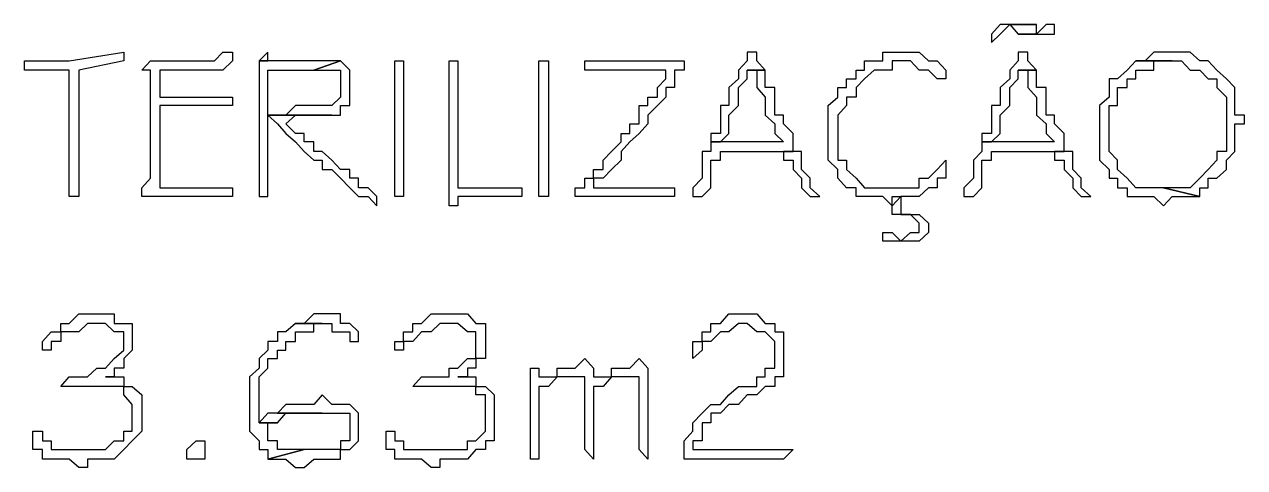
# Model space of a CAD drawing. Header units: millimetres. Extents: x -518.8 to -461.2, y 3.5 to 44.2.
# Drawn here: x -470.675 to -469.816, y 27.59 to 27.902 of the extents above; entities that cross this region are included whole.
import ezdxf

# ---------------------------------------------------------------- set-up
doc = ezdxf.new("R2010")
doc.units = ezdxf.units.MM
doc.header["$MEASUREMENT"] = 0
doc.layers.add('MYSOLIDS', color=7, linetype='Continuous')

msp = doc.modelspace()

# ---------------------------------------------------------------- linework, layer by layer
at = {"layer": 'MYSOLIDS'}
for points in [[(-469.98122, 27.90221), (-469.98122, 27.90221), (-469.98799, 27.90221), (-469.98799, 27.90221), (-469.99401, 27.89544), (-469.99401, 27.89544), (-469.99401, 27.89544), (-469.99401, 27.88943), (-469.99401, 27.88943), (-469.98799, 27.89544), (-469.98799, 27.89544), (-469.98122, 27.90221), (-469.96243, 27.90221), (-469.96844, 27.90221), (-469.97521, 27.90221), (-469.97521, 27.90221), (-469.98122, 27.90221), (-469.98122, 27.90221)], [(-469.96243, 27.90221), (-469.98122, 27.90221), (-469.98122, 27.90221), (-469.97521, 27.89544), (-469.96243, 27.89544), (-469.96243, 27.89544), (-469.96243, 27.90221), (-469.96243, 27.90221)], [(-469.94964, 27.90221), (-469.94964, 27.90221), (-469.95566, 27.90221), (-469.95566, 27.90221), (-469.96243, 27.89544), (-469.97521, 27.89544), (-469.97521, 27.89544), (-469.96844, 27.89544), (-469.96243, 27.89544), (-469.96243, 27.89544), (-469.96243, 27.89544), (-469.95566, 27.89544), (-469.94964, 27.89544), (-469.94964, 27.90221), (-469.94964, 27.90221), (-469.94964, 27.90221), (-469.94964, 27.90221), (-469.94964, 27.90221)], [(-470.60528, 27.88266), (-470.60528, 27.88266), (-470.60528, 27.88266), (-470.60528, 27.88266), (-470.60528, 27.87665), (-470.60528, 27.87665), (-470.60528, 27.87665), (-470.60528, 27.87665), (-470.60528, 27.87665), (-470.60528, 27.87665), (-470.63686, 27.86988), (-470.63686, 27.78116), (-470.63686, 27.78116), (-470.63686, 27.78116), (-470.63686, 27.78116), (-470.63686, 27.78116), (-470.64363, 27.78116), (-470.64363, 27.78116), (-470.64363, 27.78116), (-470.64363, 27.78116), (-470.64363, 27.86988), (-470.64964, 27.86988), (-470.65641, 27.86988), (-470.66243, 27.86988), (-470.66243, 27.86988), (-470.66919, 27.86988), (-470.66919, 27.86988), (-470.66919, 27.86988), (-470.67521, 27.86988), (-470.67521, 27.86988), (-470.67521, 27.86988), (-470.67521, 27.86988), (-470.67521, 27.87665), (-470.67521, 27.87665), (-470.66919, 27.87665), (-470.66919, 27.87665), (-470.66919, 27.87665), (-470.66243, 27.87665), (-470.66243, 27.87665), (-470.65641, 27.87665), (-470.64964, 27.87665), (-470.64363, 27.87665), (-470.64363, 27.87665), (-470.60528, 27.88266), (-470.60528, 27.88266), (-470.60528, 27.88266)], [(-470.57972, 27.85108), (-470.53536, 27.85108), (-470.53536, 27.85108), (-470.52859, 27.85108), (-470.52859, 27.85108), (-470.52859, 27.85108), (-470.52859, 27.85108), (-470.52859, 27.84507), (-470.52859, 27.84507), (-470.53536, 27.84507), (-470.53536, 27.84507), (-470.57972, 27.84507), (-470.57972, 27.8383), (-470.57972, 27.8383), (-470.57972, 27.83229), (-470.57972, 27.83229), (-470.57972, 27.83229), (-470.57972, 27.82552), (-470.57972, 27.8195), (-470.57972, 27.8195), (-470.57972, 27.81274), (-470.57972, 27.81274), (-470.57972, 27.80672), (-470.57972, 27.79996), (-470.57972, 27.79996), (-470.57972, 27.79394), (-470.57972, 27.78717), (-470.57972, 27.78717), (-470.57972, 27.78717), (-470.57371, 27.78717), (-470.56694, 27.78717), (-470.56092, 27.78717), (-470.56092, 27.78717), (-470.55416, 27.78717), (-470.55416, 27.78717), (-470.54814, 27.78717), (-470.54137, 27.78717), (-470.53536, 27.78717), (-470.53536, 27.78717), (-470.52859, 27.78717), (-470.52859, 27.78717), (-470.52859, 27.78717), (-470.52859, 27.78717), (-470.52859, 27.78717), (-470.52859, 27.78116), (-470.53536, 27.78116), (-470.53536, 27.78116), (-470.54137, 27.78116), (-470.54814, 27.78116), (-470.54814, 27.78116), (-470.55416, 27.78116), (-470.56092, 27.78116), (-470.56092, 27.78116), (-470.56694, 27.78116), (-470.57371, 27.78116), (-470.57972, 27.78116), (-470.57972, 27.78116), (-470.58649, 27.78116), (-470.58649, 27.78116), (-470.58649, 27.78116), (-470.58649, 27.78116), (-470.5925, 27.78116), (-470.5925, 27.78116), (-470.5925, 27.78717), (-470.5925, 27.78717), (-470.58649, 27.79394), (-470.58649, 27.79996), (-470.58649, 27.80672), (-470.58649, 27.80672), (-470.58649, 27.81274), (-470.58649, 27.8195), (-470.58649, 27.82552), (-470.58649, 27.82552), (-470.58649, 27.83229), (-470.58649, 27.83229), (-470.58649, 27.8383), (-470.58649, 27.84507), (-470.58649, 27.85108), (-470.58649, 27.85108), (-470.58649, 27.85785), (-470.58649, 27.86386), (-470.58649, 27.86988), (-470.5925, 27.86988), (-470.5925, 27.86988), (-470.5925, 27.86988), (-470.58649, 27.87665), (-470.58649, 27.87665), (-470.58649, 27.87665), (-470.58649, 27.87665), (-470.57972, 27.87665), (-470.57371, 27.87665), (-470.56694, 27.87665), (-470.56694, 27.87665), (-470.56694, 27.87665), (-470.56092, 27.87665), (-470.55416, 27.87665), (-470.55416, 27.87665), (-470.54814, 27.87665), (-470.54137, 27.87665), (-470.53536, 27.88266), (-470.53536, 27.88266), (-470.52859, 27.88266), (-470.52859, 27.88266), (-470.52859, 27.87665), (-470.52859, 27.87665), (-470.52859, 27.87665), (-470.52859, 27.87665), (-470.52859, 27.87665), (-470.52859, 27.87665), (-470.52859, 27.87665), (-470.53536, 27.86988), (-470.54137, 27.86988), (-470.54814, 27.86988), (-470.55416, 27.86988), (-470.56092, 27.86988), (-470.56694, 27.86988), (-470.56694, 27.86988), (-470.57371, 27.86988), (-470.57972, 27.86988), (-470.57972, 27.86988), (-470.57972, 27.86386), (-470.57972, 27.86386), (-470.57972, 27.85785), (-470.57972, 27.85785), (-470.57972, 27.85108), (-470.57972, 27.85108), (-470.57972, 27.85108), (-470.57972, 27.85108), (-470.57972, 27.85108)], [(-470.50378, 27.88266), (-470.5098, 27.87665), (-470.5098, 27.87665), (-470.50378, 27.87665), (-470.50378, 27.87665), (-470.50378, 27.88266), (-470.50378, 27.88266)], [(-470.16619, 27.88266), (-470.16619, 27.88266), (-470.16619, 27.88266), (-470.16619, 27.87665), (-470.16619, 27.87665), (-470.1722, 27.86988), (-470.1722, 27.86386), (-470.1722, 27.86386), (-470.17897, 27.85785), (-470.17897, 27.84507), (-470.18498, 27.84507), (-470.18498, 27.8383), (-470.18498, 27.8383), (-470.18498, 27.83229), (-470.18498, 27.82552), (-470.19175, 27.82552), (-470.19175, 27.8195), (-470.18498, 27.8195), (-470.18498, 27.8195), (-470.17897, 27.82552), (-470.17897, 27.83229), (-470.17897, 27.83229), (-470.17897, 27.8383), (-470.17897, 27.8383), (-470.1722, 27.84507), (-470.1722, 27.84507), (-470.1722, 27.85108), (-470.1722, 27.85785), (-470.16619, 27.86386), (-470.16619, 27.86386), (-470.16619, 27.86988), (-470.1534, 27.86988), (-470.15942, 27.87665), (-470.15942, 27.88266), (-470.16619, 27.88266), (-470.16619, 27.88266)], [(-470.05792, 27.87665), (-470.06393, 27.87665), (-470.06393, 27.86988), (-470.0707, 27.86988), (-470.07671, 27.86988), (-470.07671, 27.86988), (-470.08348, 27.86386), (-470.08348, 27.86386), (-470.08949, 27.85785), (-470.08949, 27.85785), (-470.08949, 27.85108), (-470.09626, 27.85108), (-470.09626, 27.84507), (-470.09626, 27.84507), (-470.09626, 27.84507), (-470.10228, 27.8383), (-470.10228, 27.83229), (-470.10228, 27.82552), (-470.10228, 27.82552), (-470.10228, 27.8195), (-470.10228, 27.81274), (-470.10228, 27.80672), (-470.09626, 27.80672), (-470.09626, 27.79996), (-470.09626, 27.79996), (-470.08949, 27.79394), (-470.08949, 27.79394), (-470.08348, 27.78717), (-470.08348, 27.78717), (-470.07671, 27.78717), (-470.0707, 27.78717), (-470.0707, 27.78717), (-470.06393, 27.78717), (-470.05792, 27.78717), (-470.05792, 27.78717), (-470.05115, 27.78717), (-470.05115, 27.78717), (-470.04513, 27.78717), (-470.04513, 27.79394), (-470.03837, 27.79394), (-470.03837, 27.79394), (-470.03235, 27.79996), (-470.03235, 27.79996), (-470.02634, 27.80672), (-470.02634, 27.80672), (-470.02634, 27.80672), (-470.02634, 27.80672), (-470.02634, 27.80672), (-470.02634, 27.80672), (-470.02634, 27.79996), (-470.02634, 27.79996), (-470.02634, 27.79394), (-470.03235, 27.79394), (-470.03235, 27.78717), (-470.03837, 27.78717), (-470.04513, 27.78116), (-470.04513, 27.78116), (-470.04513, 27.78116), (-470.05115, 27.78116), (-470.05792, 27.78116), (-470.05792, 27.78116), (-470.06393, 27.77439), (-470.06393, 27.77439), (-470.0707, 27.78116), (-470.07671, 27.78116), (-470.07671, 27.78116), (-470.08348, 27.78116), (-470.08949, 27.78116), (-470.08949, 27.78717), (-470.09626, 27.78717), (-470.09626, 27.78717), (-470.10228, 27.79394), (-470.10228, 27.79394), (-470.10228, 27.79996), (-470.10904, 27.80672), (-470.10904, 27.80672), (-470.10904, 27.81274), (-470.10904, 27.8195), (-470.10904, 27.82552), (-470.10904, 27.82552), (-470.10904, 27.83229), (-470.10904, 27.8383), (-470.10904, 27.8383), (-470.10904, 27.84507), (-470.10228, 27.85108), (-470.10228, 27.85108), (-470.10228, 27.85785), (-470.09626, 27.85785), (-470.09626, 27.86386), (-470.08949, 27.86386), (-470.08949, 27.86988), (-470.08348, 27.86988), (-470.08348, 27.87665), (-470.07671, 27.87665), (-470.0707, 27.87665), (-470.0707, 27.88266), (-470.06393, 27.88266), (-470.05792, 27.88266), (-470.05792, 27.88266), (-470.05115, 27.88266), (-470.05115, 27.88266), (-470.04513, 27.88266), (-470.03837, 27.87665), (-470.03837, 27.87665), (-470.03235, 27.87665), (-470.02634, 27.86988), (-470.02634, 27.86988), (-470.02634, 27.86386), (-470.02634, 27.86386), (-470.02634, 27.86386), (-470.02634, 27.86386), (-470.02634, 27.86386), (-470.02634, 27.86386), (-470.03235, 27.86386), (-470.03235, 27.86386), (-470.03235, 27.86386), (-470.03235, 27.86386), (-470.03837, 27.86988), (-470.03837, 27.86988), (-470.04513, 27.86988), (-470.05115, 27.87665), (-470.05115, 27.87665), (-470.05792, 27.87665), (-470.05792, 27.87665), (-470.05792, 27.87665), (-470.05792, 27.87665)], [(-469.97521, 27.88266), (-469.97521, 27.88266), (-469.97521, 27.88266), (-469.97521, 27.87665), (-469.97521, 27.87665), (-469.98122, 27.86988), (-469.98122, 27.86386), (-469.98122, 27.86386), (-469.98799, 27.85785), (-469.98799, 27.84507), (-469.99401, 27.84507), (-469.99401, 27.8383), (-469.99401, 27.8383), (-469.99401, 27.83229), (-469.99401, 27.82552), (-470.00077, 27.82552), (-470.00077, 27.8195), (-469.99401, 27.8195), (-469.99401, 27.8195), (-469.98799, 27.82552), (-469.98799, 27.83229), (-469.98799, 27.83229), (-469.98799, 27.8383), (-469.98799, 27.8383), (-469.98122, 27.84507), (-469.98122, 27.84507), (-469.98122, 27.85108), (-469.98122, 27.85785), (-469.97521, 27.86386), (-469.97521, 27.86386), (-469.97521, 27.86988), (-469.96243, 27.86988), (-469.96844, 27.87665), (-469.96844, 27.88266), (-469.97521, 27.88266), (-469.97521, 27.88266)], [(-469.86694, 27.88266), (-469.86694, 27.88266), (-469.87295, 27.88266), (-469.87972, 27.88266), (-469.87972, 27.88266), (-469.88574, 27.87665), (-469.8925, 27.87665), (-469.8925, 27.87665), (-469.86694, 27.87665), (-469.86694, 27.87665), (-469.86017, 27.87665), (-469.86017, 27.87665), (-469.85416, 27.86988), (-469.84739, 27.86988), (-469.84739, 27.86988), (-469.84137, 27.86386), (-469.83536, 27.86386), (-469.83536, 27.86386), (-469.83536, 27.85785), (-469.83536, 27.85785), (-469.82859, 27.85108), (-469.82859, 27.84507), (-469.82859, 27.84507), (-469.82859, 27.8383), (-469.82859, 27.83229), (-469.82859, 27.83229), (-469.82859, 27.82552), (-469.82859, 27.82552), (-469.82859, 27.8195), (-469.82859, 27.81274), (-469.83536, 27.81274), (-469.83536, 27.80672), (-469.83536, 27.80672), (-469.84137, 27.79996), (-469.84137, 27.79996), (-469.84739, 27.79394), (-469.84739, 27.79394), (-469.85416, 27.78717), (-469.85416, 27.78717), (-469.86017, 27.78717), (-469.86694, 27.78717), (-469.86694, 27.78717), (-469.87295, 27.78717), (-469.84739, 27.78116), (-469.84739, 27.78717), (-469.84137, 27.78717), (-469.84137, 27.79394), (-469.83536, 27.79394), (-469.83536, 27.79394), (-469.82859, 27.79996), (-469.82859, 27.79996), (-469.82859, 27.80672), (-469.82258, 27.81274), (-469.82258, 27.81274), (-469.82258, 27.8195), (-469.82258, 27.8195), (-469.82258, 27.82552), (-469.82258, 27.83229), (-469.81581, 27.83229), (-469.81581, 27.8383), (-469.82258, 27.8383), (-469.82258, 27.84507), (-469.82258, 27.85108), (-469.82258, 27.85108), (-469.82258, 27.85785), (-469.82859, 27.86386), (-469.82859, 27.86386), (-469.83536, 27.86988), (-469.83536, 27.86988), (-469.83536, 27.86988), (-469.84137, 27.87665), (-469.84739, 27.87665), (-469.84739, 27.87665), (-469.85416, 27.88266), (-469.86017, 27.88266), (-469.86017, 27.88266), (-469.86694, 27.88266), (-469.86694, 27.88266)], [(-470.47145, 27.87665), (-470.47145, 27.87665), (-470.47145, 27.87665), (-470.47822, 27.87665), (-470.48423, 27.87665), (-470.48423, 27.87665), (-470.48423, 27.87665), (-470.491, 27.87665), (-470.49701, 27.87665), (-470.50378, 27.87665), (-470.5098, 27.87665), (-470.5098, 27.78717), (-470.5098, 27.78116), (-470.50378, 27.78116), (-470.50378, 27.78116), (-470.50378, 27.78116), (-470.50378, 27.78717), (-470.50378, 27.8383), (-470.47822, 27.8383), (-470.47145, 27.8383), (-470.47145, 27.8383), (-470.46543, 27.8383), (-470.45867, 27.8383), (-470.45867, 27.8383), (-470.50378, 27.8383), (-470.50378, 27.86988), (-470.50378, 27.86988), (-470.49701, 27.86988), (-470.491, 27.86988), (-470.48423, 27.86988), (-470.48423, 27.86988), (-470.47822, 27.86988), (-470.47145, 27.86988), (-470.47145, 27.86988), (-470.45265, 27.87665), (-470.45265, 27.87665), (-470.45265, 27.87665), (-470.45867, 27.87665), (-470.46543, 27.87665), (-470.47145, 27.87665), (-470.47145, 27.87665)], [(-470.45265, 27.87665), (-470.47145, 27.86988), (-470.46543, 27.86988), (-470.46543, 27.86988), (-470.45867, 27.86988), (-470.45265, 27.86988), (-470.45265, 27.86988), (-470.45265, 27.86386), (-470.45265, 27.85785), (-470.45265, 27.85785), (-470.45265, 27.85108), (-470.45265, 27.85108), (-470.45867, 27.84507), (-470.46543, 27.84507), (-470.46543, 27.84507), (-470.46543, 27.84507), (-470.47145, 27.84507), (-470.47145, 27.84507), (-470.47822, 27.84507), (-470.48423, 27.84507), (-470.491, 27.8383), (-470.49701, 27.8383), (-470.50378, 27.8383), (-470.45867, 27.8383), (-470.45265, 27.8383), (-470.45265, 27.84507), (-470.45265, 27.84507), (-470.44589, 27.84507), (-470.44589, 27.85108), (-470.44589, 27.85785), (-470.44589, 27.85785), (-470.44589, 27.86386), (-470.44589, 27.86988), (-470.44589, 27.86988), (-470.45265, 27.87665), (-470.45265, 27.87665)], [(-470.40829, 27.8195), (-470.40829, 27.8195), (-470.40829, 27.81274), (-470.40829, 27.80672), (-470.40829, 27.79996), (-470.40829, 27.79996), (-470.40829, 27.79394), (-470.40829, 27.78717), (-470.40829, 27.78717), (-470.40829, 27.78717), (-470.40829, 27.78116), (-470.40829, 27.78116), (-470.41431, 27.78116), (-470.41431, 27.78116), (-470.41431, 27.78116), (-470.41431, 27.78116), (-470.41431, 27.78116), (-470.41431, 27.78116), (-470.41431, 27.78116), (-470.41431, 27.78116), (-470.41431, 27.78717), (-470.41431, 27.79394), (-470.41431, 27.79394), (-470.41431, 27.79996), (-470.41431, 27.80672), (-470.41431, 27.81274), (-470.41431, 27.81274), (-470.41431, 27.8195), (-470.41431, 27.82552), (-470.41431, 27.82552), (-470.41431, 27.83229), (-470.41431, 27.8383), (-470.41431, 27.84507), (-470.41431, 27.85108), (-470.41431, 27.85108), (-470.41431, 27.85785), (-470.41431, 27.86386), (-470.41431, 27.86386), (-470.41431, 27.86988), (-470.41431, 27.87665), (-470.41431, 27.87665), (-470.41431, 27.87665), (-470.41431, 27.87665), (-470.41431, 27.87665), (-470.41431, 27.87665), (-470.41431, 27.87665), (-470.40829, 27.87665), (-470.40829, 27.87665), (-470.40829, 27.87665), (-470.40829, 27.87665), (-470.40829, 27.86988), (-470.40829, 27.86988), (-470.40829, 27.86386), (-470.40829, 27.86386), (-470.40829, 27.85785), (-470.40829, 27.85108), (-470.40829, 27.84507), (-470.40829, 27.84507), (-470.40829, 27.8383), (-470.40829, 27.83229), (-470.40829, 27.82552), (-470.40829, 27.82552), (-470.40829, 27.8195), (-470.40829, 27.8195), (-470.40829, 27.8195), (-470.40829, 27.8195)], [(-470.36995, 27.78717), (-470.36995, 27.78717), (-470.36318, 27.78717), (-470.35716, 27.78717), (-470.3504, 27.78717), (-470.3504, 27.78717), (-470.34438, 27.78717), (-470.33761, 27.78717), (-470.3316, 27.78717), (-470.3316, 27.78717), (-470.3316, 27.78717), (-470.32483, 27.78717), (-470.32483, 27.78717), (-470.32483, 27.78116), (-470.32483, 27.78116), (-470.32483, 27.78116), (-470.3316, 27.78116), (-470.33761, 27.78116), (-470.33761, 27.78116), (-470.33761, 27.78116), (-470.34438, 27.78116), (-470.3504, 27.78116), (-470.3504, 27.78116), (-470.35716, 27.78116), (-470.36318, 27.78116), (-470.36995, 27.78116), (-470.36995, 27.77439), (-470.37596, 27.77439), (-470.37596, 27.77439), (-470.37596, 27.78116), (-470.37596, 27.78116), (-470.37596, 27.78116), (-470.37596, 27.78116), (-470.37596, 27.78717), (-470.37596, 27.78717), (-470.37596, 27.79394), (-470.37596, 27.79996), (-470.37596, 27.79996), (-470.37596, 27.80672), (-470.37596, 27.81274), (-470.37596, 27.8195), (-470.37596, 27.8195), (-470.37596, 27.82552), (-470.37596, 27.83229), (-470.37596, 27.83229), (-470.37596, 27.8383), (-470.37596, 27.8383), (-470.37596, 27.84507), (-470.37596, 27.85108), (-470.37596, 27.85785), (-470.37596, 27.85785), (-470.37596, 27.86386), (-470.37596, 27.86988), (-470.37596, 27.87665), (-470.37596, 27.87665), (-470.37596, 27.87665), (-470.37596, 27.87665), (-470.37596, 27.87665), (-470.37596, 27.87665), (-470.36995, 27.87665), (-470.36995, 27.87665), (-470.36995, 27.87665), (-470.36995, 27.87665), (-470.36995, 27.87665), (-470.36995, 27.86988), (-470.36995, 27.86386), (-470.36995, 27.85785), (-470.36995, 27.85785), (-470.36995, 27.85108), (-470.36995, 27.84507), (-470.36995, 27.84507), (-470.36995, 27.8383), (-470.36995, 27.83229), (-470.36995, 27.82552), (-470.36995, 27.82552), (-470.36995, 27.8195), (-470.36995, 27.81274), (-470.36995, 27.81274), (-470.36995, 27.80672), (-470.36995, 27.80672), (-470.36995, 27.79996), (-470.36995, 27.79996), (-470.36995, 27.79394), (-470.36995, 27.78717), (-470.36995, 27.78717), (-470.36995, 27.78717), (-470.36995, 27.78717), (-470.36995, 27.78717)], [(-470.30604, 27.8195), (-470.30604, 27.8195), (-470.30604, 27.81274), (-470.30604, 27.80672), (-470.30604, 27.79996), (-470.30604, 27.79996), (-470.30604, 27.79394), (-470.30604, 27.78717), (-470.30604, 27.78717), (-470.30604, 27.78717), (-470.30604, 27.78116), (-470.30604, 27.78116), (-470.30604, 27.78116), (-470.30604, 27.78116), (-470.3128, 27.78116), (-470.3128, 27.78116), (-470.3128, 27.78116), (-470.3128, 27.78116), (-470.3128, 27.78116), (-470.3128, 27.78116), (-470.3128, 27.78717), (-470.3128, 27.79394), (-470.3128, 27.79394), (-470.3128, 27.79996), (-470.3128, 27.80672), (-470.3128, 27.81274), (-470.3128, 27.81274), (-470.3128, 27.8195), (-470.3128, 27.82552), (-470.3128, 27.82552), (-470.3128, 27.83229), (-470.3128, 27.8383), (-470.3128, 27.84507), (-470.3128, 27.85108), (-470.3128, 27.85108), (-470.3128, 27.85785), (-470.3128, 27.86386), (-470.3128, 27.86386), (-470.3128, 27.86988), (-470.3128, 27.87665), (-470.3128, 27.87665), (-470.3128, 27.87665), (-470.3128, 27.87665), (-470.3128, 27.87665), (-470.30604, 27.87665), (-470.30604, 27.87665), (-470.30604, 27.87665), (-470.30604, 27.87665), (-470.30604, 27.87665), (-470.30604, 27.87665), (-470.30604, 27.86988), (-470.30604, 27.86988), (-470.30604, 27.86386), (-470.30604, 27.86386), (-470.30604, 27.85785), (-470.30604, 27.85108), (-470.30604, 27.84507), (-470.30604, 27.84507), (-470.30604, 27.8383), (-470.30604, 27.83229), (-470.30604, 27.82552), (-470.30604, 27.82552), (-470.30604, 27.8195), (-470.30604, 27.8195), (-470.30604, 27.8195), (-470.30604, 27.8195)], [(-470.22333, 27.86988), (-470.22934, 27.86988), (-470.23611, 27.86988), (-470.23611, 27.86988), (-470.24213, 27.86988), (-470.24889, 27.86988), (-470.24889, 27.86988), (-470.25491, 27.86988), (-470.26167, 27.86988), (-470.26167, 27.86988), (-470.26167, 27.86988), (-470.26769, 27.86988), (-470.27446, 27.86988), (-470.27446, 27.86988), (-470.28047, 27.86988), (-470.28047, 27.86988), (-470.28047, 27.86988), (-470.28047, 27.86988), (-470.28047, 27.87665), (-470.28047, 27.87665), (-470.27446, 27.87665), (-470.26769, 27.87665), (-470.26769, 27.87665), (-470.26167, 27.87665), (-470.25491, 27.87665), (-470.25491, 27.87665), (-470.24889, 27.87665), (-470.24213, 27.87665), (-470.23611, 27.87665), (-470.23611, 27.87665), (-470.22934, 27.87665), (-470.22934, 27.87665), (-470.22333, 27.87665), (-470.21731, 27.87665), (-470.21731, 27.87665), (-470.21731, 27.87665), (-470.21055, 27.87665), (-470.21055, 27.87665), (-470.21055, 27.86988), (-470.21055, 27.86988), (-470.21731, 27.86988), (-470.21731, 27.86386), (-470.21731, 27.85785), (-470.22333, 27.85785), (-470.22333, 27.85108), (-470.22934, 27.84507), (-470.22934, 27.84507), (-470.23611, 27.8383), (-470.23611, 27.8383), (-470.23611, 27.83229), (-470.24213, 27.82552), (-470.24213, 27.82552), (-470.24889, 27.8195), (-470.24889, 27.8195), (-470.25491, 27.81274), (-470.25491, 27.81274), (-470.25491, 27.80672), (-470.26167, 27.79996), (-470.26167, 27.79996), (-470.26769, 27.79394), (-470.27446, 27.79394), (-470.27446, 27.78717), (-470.27446, 27.78717), (-470.26769, 27.78717), (-470.26769, 27.78717), (-470.26167, 27.78717), (-470.25491, 27.78717), (-470.25491, 27.78717), (-470.24889, 27.78717), (-470.24889, 27.78717), (-470.24213, 27.78717), (-470.23611, 27.78717), (-470.22934, 27.78717), (-470.22934, 27.78717), (-470.22333, 27.78717), (-470.22333, 27.78717), (-470.21731, 27.78717), (-470.21731, 27.78717), (-470.21731, 27.78717), (-470.21731, 27.78717), (-470.21731, 27.78116), (-470.21731, 27.78116), (-470.22333, 27.78116), (-470.22934, 27.78116), (-470.22934, 27.78116), (-470.23611, 27.78116), (-470.23611, 27.78116), (-470.24213, 27.78116), (-470.24213, 27.78116), (-470.24213, 27.78116), (-470.24889, 27.78116), (-470.25491, 27.78116), (-470.26167, 27.78116), (-470.26167, 27.78116), (-470.26769, 27.78116), (-470.27446, 27.78116), (-470.27446, 27.78116), (-470.28047, 27.78116), (-470.28047, 27.78116), (-470.28724, 27.78116), (-470.28724, 27.78116), (-470.28724, 27.78116), (-470.28724, 27.78116), (-470.28724, 27.78717), (-470.28047, 27.78717), (-470.28047, 27.79394), (-470.27446, 27.79394), (-470.27446, 27.79996), (-470.26769, 27.79996), (-470.26769, 27.80672), (-470.26769, 27.80672), (-470.26167, 27.81274), (-470.26167, 27.81274), (-470.25491, 27.8195), (-470.25491, 27.82552), (-470.24889, 27.82552), (-470.24889, 27.83229), (-470.24213, 27.83229), (-470.24213, 27.8383), (-470.24213, 27.8383), (-470.24213, 27.84507), (-470.23611, 27.84507), (-470.23611, 27.85108), (-470.22934, 27.85108), (-470.22934, 27.85785), (-470.22333, 27.86386), (-470.22333, 27.86386), (-470.22333, 27.86988), (-470.22333, 27.86988), (-470.22333, 27.86988), (-470.22333, 27.86988), (-470.22333, 27.86988)], [(-469.8925, 27.87665), (-469.89852, 27.86988), (-469.89852, 27.86988), (-469.90528, 27.86386), (-469.90528, 27.86386), (-469.9113, 27.86386), (-469.9113, 27.85785), (-469.9113, 27.85108), (-469.9113, 27.85108), (-469.91807, 27.84507), (-469.91807, 27.8383), (-469.91807, 27.8383), (-469.91807, 27.83229), (-469.91807, 27.82552), (-469.91807, 27.82552), (-469.91807, 27.8195), (-469.91807, 27.81274), (-469.91807, 27.80672), (-469.91807, 27.80672), (-469.9113, 27.79996), (-469.9113, 27.79996), (-469.9113, 27.79394), (-469.90528, 27.79394), (-469.90528, 27.78717), (-469.89852, 27.78717), (-469.89852, 27.78116), (-469.8925, 27.78116), (-469.8925, 27.78116), (-469.88574, 27.78116), (-469.87972, 27.78116), (-469.87295, 27.77439), (-469.87295, 27.77439), (-469.86694, 27.78116), (-469.86694, 27.78116), (-469.86017, 27.78116), (-469.85416, 27.78116), (-469.85416, 27.78116), (-469.84739, 27.78116), (-469.87295, 27.78717), (-469.87972, 27.78717), (-469.87972, 27.78717), (-469.88574, 27.78717), (-469.8925, 27.78717), (-469.8925, 27.78717), (-469.89852, 27.79394), (-469.89852, 27.79394), (-469.89852, 27.79394), (-469.90528, 27.79996), (-469.90528, 27.80672), (-469.90528, 27.80672), (-469.9113, 27.81274), (-469.9113, 27.8195), (-469.9113, 27.8195), (-469.9113, 27.82552), (-469.9113, 27.82552), (-469.9113, 27.83229), (-469.9113, 27.8383), (-469.9113, 27.84507), (-469.90528, 27.84507), (-469.90528, 27.85108), (-469.90528, 27.85785), (-469.89852, 27.85785), (-469.89852, 27.86386), (-469.89852, 27.86386), (-469.8925, 27.86386), (-469.8925, 27.86988), (-469.88574, 27.86988), (-469.87972, 27.86988), (-469.87972, 27.87665), (-469.87295, 27.87665), (-469.86694, 27.87665), (-469.8925, 27.87665), (-469.8925, 27.87665)], [(-470.1534, 27.86988), (-470.16619, 27.86988), (-470.15942, 27.86988), (-470.15942, 27.86386), (-470.15942, 27.85785), (-470.15942, 27.85785), (-470.1534, 27.85108), (-470.1534, 27.84507), (-470.1534, 27.84507), (-470.1534, 27.8383), (-470.14664, 27.83229), (-470.14664, 27.83229), (-470.14664, 27.82552), (-470.14062, 27.8195), (-470.18498, 27.8195), (-470.19175, 27.8195), (-470.19175, 27.81274), (-470.19777, 27.81274), (-470.19777, 27.80672), (-470.19777, 27.79996), (-470.19777, 27.79996), (-470.19777, 27.79394), (-470.20453, 27.78717), (-470.20453, 27.78717), (-470.20453, 27.78116), (-470.20453, 27.78116), (-470.19777, 27.78116), (-470.19777, 27.78116), (-470.19777, 27.78116), (-470.19175, 27.78717), (-470.19175, 27.79394), (-470.19175, 27.79394), (-470.19175, 27.79996), (-470.19175, 27.80672), (-470.18498, 27.80672), (-470.18498, 27.81274), (-470.14062, 27.81274), (-470.13386, 27.81274), (-470.13386, 27.8195), (-470.13386, 27.82552), (-470.14062, 27.83229), (-470.14062, 27.83229), (-470.14062, 27.8383), (-470.14664, 27.8383), (-470.14664, 27.84507), (-470.14664, 27.85108), (-470.14664, 27.85108), (-470.14664, 27.85785), (-470.1534, 27.85785), (-470.1534, 27.85785), (-470.1534, 27.86386), (-470.1534, 27.86988), (-470.1534, 27.86988), (-470.1534, 27.86988)], [(-469.96243, 27.86988), (-469.97521, 27.86988), (-469.96844, 27.86988), (-469.96844, 27.86386), (-469.96844, 27.85785), (-469.96844, 27.85785), (-469.96243, 27.85108), (-469.96243, 27.84507), (-469.96243, 27.84507), (-469.96243, 27.8383), (-469.95566, 27.83229), (-469.95566, 27.83229), (-469.95566, 27.82552), (-469.94964, 27.8195), (-469.99401, 27.8195), (-470.00077, 27.8195), (-470.00077, 27.81274), (-470.00077, 27.81274), (-470.00679, 27.80672), (-470.00679, 27.79996), (-470.00679, 27.79996), (-470.00679, 27.79394), (-470.01355, 27.78717), (-470.01355, 27.78717), (-470.01355, 27.78116), (-470.01355, 27.78116), (-470.00679, 27.78116), (-470.00679, 27.78116), (-470.00679, 27.78116), (-470.00077, 27.78717), (-470.00077, 27.79394), (-470.00077, 27.79394), (-470.00077, 27.79996), (-470.00077, 27.80672), (-469.99401, 27.80672), (-469.99401, 27.81274), (-469.94964, 27.81274), (-469.94288, 27.81274), (-469.94288, 27.8195), (-469.94288, 27.82552), (-469.94964, 27.83229), (-469.94964, 27.83229), (-469.94964, 27.8383), (-469.95566, 27.8383), (-469.95566, 27.84507), (-469.95566, 27.85108), (-469.95566, 27.85108), (-469.95566, 27.85785), (-469.96243, 27.85785), (-469.96243, 27.85785), (-469.96243, 27.86386), (-469.96243, 27.86988), (-469.96243, 27.86988), (-469.96243, 27.86988)], [(-470.47822, 27.8383), (-470.50378, 27.8383), (-470.49701, 27.83229), (-470.491, 27.82552), (-470.491, 27.82552), (-470.48423, 27.8195), (-470.48423, 27.8195), (-470.47822, 27.81274), (-470.47822, 27.81274), (-470.47145, 27.80672), (-470.46543, 27.80672), (-470.46543, 27.79996), (-470.45867, 27.79996), (-470.45867, 27.79996), (-470.45265, 27.79394), (-470.45265, 27.79394), (-470.45265, 27.79394), (-470.44589, 27.78717), (-470.43987, 27.78116), (-470.4331, 27.78116), (-470.4331, 27.78116), (-470.42709, 27.77439), (-470.42709, 27.77439), (-470.42709, 27.77439), (-470.42709, 27.78116), (-470.42709, 27.78116), (-470.42709, 27.78116), (-470.4331, 27.78717), (-470.4331, 27.78717), (-470.4331, 27.78717), (-470.43987, 27.78717), (-470.43987, 27.79394), (-470.44589, 27.79394), (-470.44589, 27.79996), (-470.45265, 27.79996), (-470.45867, 27.80672), (-470.45867, 27.80672), (-470.46543, 27.81274), (-470.46543, 27.81274), (-470.47145, 27.81274), (-470.47145, 27.8195), (-470.47822, 27.8195), (-470.47822, 27.82552), (-470.48423, 27.82552), (-470.491, 27.83229), (-470.491, 27.83229), (-470.491, 27.83229), (-470.48423, 27.8383), (-470.47822, 27.8383), (-470.47822, 27.8383)], [(-470.13386, 27.81274), (-470.14062, 27.81274), (-470.14062, 27.81274), (-470.14062, 27.80672), (-470.13386, 27.80672), (-470.13386, 27.79996), (-470.13386, 27.79996), (-470.12784, 27.79394), (-470.12784, 27.78717), (-470.12183, 27.78116), (-470.12183, 27.78116), (-470.12183, 27.78116), (-470.11506, 27.78116), (-470.11506, 27.78116), (-470.12183, 27.78717), (-470.12183, 27.79394), (-470.12183, 27.79394), (-470.12784, 27.79996), (-470.12784, 27.80672), (-470.12784, 27.81274), (-470.13386, 27.81274), (-470.13386, 27.81274)], [(-469.94288, 27.81274), (-469.94964, 27.81274), (-469.94964, 27.81274), (-469.94964, 27.80672), (-469.94288, 27.80672), (-469.94288, 27.79996), (-469.94288, 27.79996), (-469.93686, 27.79394), (-469.93686, 27.78717), (-469.93085, 27.78116), (-469.93085, 27.78116), (-469.93085, 27.78116), (-469.92408, 27.78116), (-469.92408, 27.78116), (-469.93085, 27.78717), (-469.93085, 27.79394), (-469.93085, 27.79394), (-469.93686, 27.79996), (-469.93686, 27.80672), (-469.93686, 27.81274), (-469.94288, 27.81274), (-469.94288, 27.81274)], [(-470.06393, 27.78116), (-470.05792, 27.78116), (-470.05792, 27.76838), (-470.05792, 27.76838), (-470.05792, 27.76838), (-470.05792, 27.76838), (-470.05792, 27.76838), (-470.05115, 27.76838), (-470.04513, 27.76838), (-470.04513, 27.76838), (-470.03837, 27.76236), (-470.03837, 27.76236), (-470.03837, 27.76236), (-470.03837, 27.75559), (-470.04513, 27.74958), (-470.04513, 27.74958), (-470.04513, 27.74958), (-470.05115, 27.74958), (-470.05792, 27.74958), (-470.06393, 27.74958), (-470.06393, 27.74958), (-470.0707, 27.74958), (-470.0707, 27.74958), (-470.0707, 27.75559), (-470.0707, 27.75559), (-470.0707, 27.75559), (-470.0707, 27.75559), (-470.0707, 27.75559), (-470.06393, 27.75559), (-470.06393, 27.75559), (-470.06393, 27.75559), (-470.05792, 27.74958), (-470.05792, 27.74958), (-470.05115, 27.75559), (-470.04513, 27.75559), (-470.04513, 27.75559), (-470.04513, 27.75559), (-470.04513, 27.76236), (-470.04513, 27.76236), (-470.04513, 27.76236), (-470.05115, 27.76838), (-470.05792, 27.76838), (-470.05792, 27.76838), (-470.05792, 27.76838), (-470.06393, 27.76838), (-470.06393, 27.76838), (-470.06393, 27.76838), (-470.06393, 27.76838), (-470.06393, 27.76838), (-470.06393, 27.76838), (-470.06393, 27.76838), (-470.06393, 27.76838), (-470.06393, 27.77439), (-470.06393, 27.77439), (-470.06393, 27.78116), (-470.06393, 27.78116), (-470.06393, 27.78116)], [(-470.61807, 27.65409), (-470.61205, 27.65409), (-470.60528, 27.65409), (-470.60528, 27.64732), (-470.59927, 27.64732), (-470.59927, 27.64732), (-470.5925, 27.64131), (-470.5925, 27.63454), (-470.5925, 27.63454), (-470.5925, 27.62853), (-470.5925, 27.62853), (-470.5925, 27.62176), (-470.5925, 27.61574), (-470.5925, 27.61574), (-470.59927, 27.60898), (-470.59927, 27.60898), (-470.60528, 27.60296), (-470.60528, 27.60296), (-470.60528, 27.60296), (-470.61205, 27.5962), (-470.61807, 27.5962), (-470.61807, 27.5962), (-470.62408, 27.5962), (-470.63085, 27.5962), (-470.63085, 27.59018), (-470.63686, 27.59018), (-470.64363, 27.5962), (-470.64964, 27.5962), (-470.64964, 27.5962), (-470.65641, 27.5962), (-470.66243, 27.5962), (-470.66243, 27.60296), (-470.66919, 27.60296), (-470.66919, 27.60898), (-470.66919, 27.60898), (-470.66919, 27.61574), (-470.66919, 27.61574), (-470.66243, 27.61574), (-470.66243, 27.61574), (-470.66243, 27.61574), (-470.66243, 27.60898), (-470.66243, 27.60898), (-470.66243, 27.60898), (-470.65641, 27.60898), (-470.65641, 27.60296), (-470.64964, 27.60296), (-470.64964, 27.60296), (-470.64363, 27.60296), (-470.63686, 27.60296), (-470.63686, 27.60296), (-470.63085, 27.60296), (-470.63085, 27.60296), (-470.62408, 27.60296), (-470.61807, 27.60296), (-470.61807, 27.60296), (-470.61205, 27.60898), (-470.61205, 27.60898), (-470.60528, 27.60898), (-470.60528, 27.61574), (-470.59927, 27.61574), (-470.59927, 27.62176), (-470.59927, 27.62853), (-470.59927, 27.62853), (-470.59927, 27.62853), (-470.59927, 27.63454), (-470.60528, 27.64131), (-470.60528, 27.64131), (-470.60528, 27.64732), (-470.61205, 27.64732), (-470.61807, 27.64732), (-470.62408, 27.64732), (-470.62408, 27.64732), (-470.62408, 27.64732), (-470.63085, 27.64732), (-470.63686, 27.64732), (-470.63686, 27.64732), (-470.64363, 27.64732), (-470.64964, 27.64732), (-470.64964, 27.64732), (-470.64964, 27.64732), (-470.64964, 27.64732), (-470.64964, 27.64732), (-470.64964, 27.64732), (-470.64363, 27.65409), (-470.63686, 27.65409), (-470.63686, 27.65409), (-470.63085, 27.65409), (-470.63085, 27.65409), (-470.62408, 27.66011), (-470.61807, 27.66011), (-470.61807, 27.66011), (-470.61205, 27.66687), (-470.61205, 27.66687), (-470.60528, 27.67289), (-470.60528, 27.6789), (-470.60528, 27.6789), (-470.60528, 27.68567), (-470.61205, 27.68567), (-470.61205, 27.68567), (-470.61205, 27.68567), (-470.61807, 27.69168), (-470.62408, 27.69168), (-470.62408, 27.69168), (-470.63085, 27.69168), (-470.63686, 27.68567), (-470.63686, 27.68567), (-470.64363, 27.68567), (-470.64964, 27.68567), (-470.64964, 27.6789), (-470.64964, 27.6789), (-470.65641, 27.6789), (-470.65641, 27.6789), (-470.65641, 27.67289), (-470.65641, 27.67289), (-470.66243, 27.67289), (-470.66243, 27.67289), (-470.66243, 27.6789), (-470.66243, 27.6789), (-470.66243, 27.6789), (-470.66243, 27.6789), (-470.65641, 27.68567), (-470.65641, 27.68567), (-470.64964, 27.68567), (-470.64964, 27.69168), (-470.64363, 27.69168), (-470.64363, 27.69168), (-470.63686, 27.69845), (-470.63085, 27.69845), (-470.63085, 27.69845), (-470.62408, 27.69845), (-470.62408, 27.69845), (-470.61807, 27.69845), (-470.61205, 27.69845), (-470.61205, 27.69168), (-470.60528, 27.69168), (-470.60528, 27.69168), (-470.59927, 27.69168), (-470.59927, 27.68567), (-470.59927, 27.6789), (-470.59927, 27.6789), (-470.59927, 27.67289), (-470.59927, 27.67289), (-470.60528, 27.66687), (-470.60528, 27.66687), (-470.60528, 27.66011), (-470.61205, 27.66011), (-470.61205, 27.65409), (-470.61807, 27.65409), (-470.61807, 27.65409), (-470.61807, 27.65409), (-470.61807, 27.65409), (-470.61807, 27.65409)], [(-470.46543, 27.69845), (-470.46543, 27.69845), (-470.47145, 27.69845), (-470.47145, 27.69845), (-470.47822, 27.69168), (-470.48423, 27.69168), (-470.48423, 27.69168), (-470.46543, 27.69168), (-470.45867, 27.69168), (-470.45867, 27.68567), (-470.45265, 27.68567), (-470.44589, 27.68567), (-470.44589, 27.68567), (-470.44589, 27.6789), (-470.44589, 27.6789), (-470.43987, 27.6789), (-470.43987, 27.68567), (-470.43987, 27.68567), (-470.44589, 27.69168), (-470.44589, 27.69168), (-470.45265, 27.69168), (-470.45265, 27.69845), (-470.45867, 27.69845), (-470.46543, 27.69845), (-470.46543, 27.69845)], [(-470.36995, 27.65409), (-470.36318, 27.65409), (-470.35716, 27.65409), (-470.35716, 27.64732), (-470.3504, 27.64732), (-470.3504, 27.64732), (-470.34438, 27.64131), (-470.34438, 27.63454), (-470.34438, 27.63454), (-470.34438, 27.62853), (-470.34438, 27.62853), (-470.34438, 27.62176), (-470.34438, 27.61574), (-470.34438, 27.61574), (-470.34438, 27.60898), (-470.3504, 27.60898), (-470.3504, 27.60296), (-470.35716, 27.60296), (-470.35716, 27.60296), (-470.36318, 27.5962), (-470.36318, 27.5962), (-470.36995, 27.5962), (-470.37596, 27.5962), (-470.38273, 27.5962), (-470.38273, 27.59018), (-470.38874, 27.59018), (-470.39551, 27.5962), (-470.40152, 27.5962), (-470.40152, 27.5962), (-470.40829, 27.5962), (-470.41431, 27.5962), (-470.41431, 27.60296), (-470.42032, 27.60296), (-470.42032, 27.60898), (-470.42032, 27.60898), (-470.42032, 27.61574), (-470.42032, 27.61574), (-470.41431, 27.61574), (-470.41431, 27.61574), (-470.41431, 27.61574), (-470.41431, 27.60898), (-470.41431, 27.60898), (-470.41431, 27.60898), (-470.40829, 27.60898), (-470.40829, 27.60296), (-470.40152, 27.60296), (-470.40152, 27.60296), (-470.39551, 27.60296), (-470.38874, 27.60296), (-470.38874, 27.60296), (-470.38273, 27.60296), (-470.38273, 27.60296), (-470.37596, 27.60296), (-470.36995, 27.60296), (-470.36318, 27.60296), (-470.36318, 27.60898), (-470.36318, 27.60898), (-470.35716, 27.60898), (-470.3504, 27.61574), (-470.3504, 27.61574), (-470.3504, 27.62176), (-470.3504, 27.62853), (-470.3504, 27.62853), (-470.3504, 27.62853), (-470.3504, 27.63454), (-470.3504, 27.64131), (-470.35716, 27.64131), (-470.35716, 27.64732), (-470.36318, 27.64732), (-470.36995, 27.64732), (-470.37596, 27.64732), (-470.37596, 27.64732), (-470.37596, 27.64732), (-470.38273, 27.64732), (-470.38874, 27.64732), (-470.38874, 27.64732), (-470.39551, 27.64732), (-470.39551, 27.64732), (-470.40152, 27.64732), (-470.40152, 27.64732), (-470.40152, 27.64732), (-470.40152, 27.64732), (-470.40152, 27.64732), (-470.39551, 27.65409), (-470.38874, 27.65409), (-470.38874, 27.65409), (-470.38273, 27.65409), (-470.37596, 27.65409), (-470.37596, 27.66011), (-470.36995, 27.66011), (-470.36995, 27.66011), (-470.36318, 27.66687), (-470.35716, 27.66687), (-470.35716, 27.67289), (-470.35716, 27.6789), (-470.35716, 27.6789), (-470.35716, 27.68567), (-470.35716, 27.68567), (-470.36318, 27.68567), (-470.36318, 27.68567), (-470.36995, 27.69168), (-470.37596, 27.69168), (-470.37596, 27.69168), (-470.38273, 27.69168), (-470.38874, 27.68567), (-470.38874, 27.68567), (-470.39551, 27.68567), (-470.39551, 27.68567), (-470.40152, 27.6789), (-470.40152, 27.6789), (-470.40829, 27.6789), (-470.40829, 27.6789), (-470.40829, 27.67289), (-470.40829, 27.67289), (-470.41431, 27.67289), (-470.41431, 27.67289), (-470.41431, 27.6789), (-470.41431, 27.6789), (-470.40829, 27.6789), (-470.40829, 27.6789), (-470.40829, 27.68567), (-470.40829, 27.68567), (-470.40152, 27.68567), (-470.40152, 27.69168), (-470.39551, 27.69168), (-470.39551, 27.69168), (-470.38874, 27.69845), (-470.38273, 27.69845), (-470.37596, 27.69845), (-470.37596, 27.69845), (-470.37596, 27.69845), (-470.36995, 27.69845), (-470.36318, 27.69845), (-470.35716, 27.69168), (-470.35716, 27.69168), (-470.35716, 27.69168), (-470.3504, 27.69168), (-470.3504, 27.68567), (-470.3504, 27.6789), (-470.3504, 27.6789), (-470.3504, 27.67289), (-470.3504, 27.67289), (-470.3504, 27.66687), (-470.35716, 27.66687), (-470.35716, 27.66011), (-470.36318, 27.66011), (-470.36318, 27.65409), (-470.36995, 27.65409), (-470.36995, 27.65409), (-470.36995, 27.65409), (-470.36995, 27.65409), (-470.36995, 27.65409)], [(-470.20453, 27.60296), (-470.14062, 27.60296), (-470.14062, 27.60296), (-470.14062, 27.60296), (-470.13386, 27.60296), (-470.13386, 27.60296), (-470.14062, 27.5962), (-470.14062, 27.5962), (-470.14062, 27.5962), (-470.14062, 27.5962), (-470.20453, 27.5962), (-470.20453, 27.5962), (-470.20453, 27.5962), (-470.20453, 27.5962), (-470.20453, 27.5962), (-470.21055, 27.5962), (-470.21055, 27.5962), (-470.21055, 27.60296), (-470.21055, 27.60296), (-470.21055, 27.60296), (-470.21055, 27.60898), (-470.20453, 27.61574), (-470.20453, 27.61574), (-470.20453, 27.62176), (-470.20453, 27.62176), (-470.19777, 27.62853), (-470.19777, 27.62853), (-470.19175, 27.63454), (-470.19175, 27.63454), (-470.19175, 27.63454), (-470.18498, 27.63454), (-470.17897, 27.64131), (-470.17897, 27.64131), (-470.1722, 27.64732), (-470.16619, 27.64732), (-470.15942, 27.64732), (-470.15942, 27.65409), (-470.15942, 27.65409), (-470.1534, 27.65409), (-470.1534, 27.66011), (-470.14664, 27.66011), (-470.14664, 27.66687), (-470.14664, 27.67289), (-470.14664, 27.67289), (-470.14664, 27.6789), (-470.14664, 27.6789), (-470.1534, 27.68567), (-470.1534, 27.68567), (-470.1534, 27.68567), (-470.15942, 27.68567), (-470.16619, 27.69168), (-470.16619, 27.69168), (-470.1722, 27.69168), (-470.17897, 27.68567), (-470.18498, 27.68567), (-470.18498, 27.68567), (-470.18498, 27.68567), (-470.19175, 27.6789), (-470.19175, 27.6789), (-470.19777, 27.6789), (-470.19777, 27.67289), (-470.19777, 27.67289), (-470.20453, 27.66687), (-470.20453, 27.66687), (-470.20453, 27.66687), (-470.20453, 27.66687), (-470.20453, 27.67289), (-470.20453, 27.67289), (-470.20453, 27.67289), (-470.20453, 27.6789), (-470.19777, 27.6789), (-470.19777, 27.68567), (-470.19777, 27.68567), (-470.19175, 27.68567), (-470.19175, 27.69168), (-470.18498, 27.69168), (-470.18498, 27.69168), (-470.17897, 27.69845), (-470.1722, 27.69845), (-470.1722, 27.69845), (-470.16619, 27.69845), (-470.16619, 27.69845), (-470.15942, 27.69845), (-470.1534, 27.69168), (-470.1534, 27.69168), (-470.14664, 27.69168), (-470.14664, 27.69168), (-470.14664, 27.68567), (-470.14062, 27.68567), (-470.14062, 27.6789), (-470.14062, 27.67289), (-470.14062, 27.67289), (-470.14062, 27.66687), (-470.14062, 27.66011), (-470.14062, 27.66011), (-470.14062, 27.65409), (-470.14664, 27.65409), (-470.14664, 27.64732), (-470.1534, 27.64732), (-470.1534, 27.64732), (-470.15942, 27.64131), (-470.15942, 27.64131), (-470.16619, 27.64131), (-470.1722, 27.63454), (-470.1722, 27.63454), (-470.17897, 27.63454), (-470.18498, 27.62853), (-470.18498, 27.62853), (-470.19175, 27.62853), (-470.19175, 27.62176), (-470.19777, 27.62176), (-470.19777, 27.61574), (-470.19777, 27.60898), (-470.20453, 27.60898), (-470.20453, 27.60296), (-470.20453, 27.60296), (-470.20453, 27.60296), (-470.20453, 27.60296)], [(-470.48423, 27.69168), (-470.491, 27.68567), (-470.491, 27.68567), (-470.49701, 27.68567), (-470.49701, 27.6789), (-470.50378, 27.6789), (-470.50378, 27.67289), (-470.50378, 27.67289), (-470.5098, 27.66687), (-470.5098, 27.66687), (-470.5098, 27.66011), (-470.51656, 27.65409), (-470.51656, 27.65409), (-470.51656, 27.64732), (-470.51656, 27.64732), (-470.51656, 27.64131), (-470.51656, 27.63454), (-470.51656, 27.63454), (-470.51656, 27.62853), (-470.51656, 27.62176), (-470.51656, 27.62176), (-470.51656, 27.61574), (-470.5098, 27.60898), (-470.5098, 27.60898), (-470.5098, 27.60296), (-470.50378, 27.60296), (-470.50378, 27.5962), (-470.47822, 27.60296), (-470.48423, 27.60296), (-470.491, 27.60296), (-470.491, 27.60296), (-470.49701, 27.60296), (-470.49701, 27.60898), (-470.50378, 27.60898), (-470.50378, 27.61574), (-470.50378, 27.61574), (-470.50378, 27.62176), (-470.49701, 27.62176), (-470.49701, 27.62176), (-470.5098, 27.62176), (-470.5098, 27.62853), (-470.5098, 27.63454), (-470.5098, 27.63454), (-470.5098, 27.63454), (-470.5098, 27.64131), (-470.5098, 27.64732), (-470.5098, 27.64732), (-470.5098, 27.65409), (-470.50378, 27.66011), (-470.50378, 27.66011), (-470.50378, 27.66687), (-470.49701, 27.66687), (-470.49701, 27.67289), (-470.491, 27.67289), (-470.491, 27.6789), (-470.48423, 27.6789), (-470.48423, 27.68567), (-470.47822, 27.68567), (-470.47822, 27.68567), (-470.47145, 27.68567), (-470.47145, 27.69168), (-470.46543, 27.69168), (-470.48423, 27.69168), (-470.48423, 27.69168)], [(-470.27446, 27.65409), (-470.26769, 27.65409), (-470.26167, 27.65409), (-470.26167, 27.66011), (-470.25491, 27.66011), (-470.24889, 27.66011), (-470.24889, 27.66011), (-470.24213, 27.66687), (-470.23611, 27.66011), (-470.23611, 27.66011), (-470.23611, 27.66011), (-470.23611, 27.65409), (-470.23611, 27.64732), (-470.23611, 27.64131), (-470.23611, 27.64131), (-470.23611, 27.63454), (-470.23611, 27.62853), (-470.23611, 27.62176), (-470.23611, 27.62176), (-470.23611, 27.61574), (-470.23611, 27.60898), (-470.23611, 27.60296), (-470.23611, 27.60296), (-470.23611, 27.60296), (-470.23611, 27.60296), (-470.23611, 27.5962), (-470.23611, 27.5962), (-470.23611, 27.5962), (-470.23611, 27.5962), (-470.23611, 27.5962), (-470.23611, 27.5962), (-470.24213, 27.60296), (-470.24213, 27.60296), (-470.24213, 27.60898), (-470.24213, 27.61574), (-470.24213, 27.61574), (-470.24213, 27.62176), (-470.24213, 27.62853), (-470.24213, 27.62853), (-470.24213, 27.63454), (-470.24213, 27.64131), (-470.24213, 27.64131), (-470.24213, 27.64732), (-470.24213, 27.65409), (-470.24213, 27.65409), (-470.24889, 27.65409), (-470.24889, 27.65409), (-470.24889, 27.65409), (-470.25491, 27.65409), (-470.25491, 27.65409), (-470.26167, 27.65409), (-470.26769, 27.64732), (-470.26769, 27.64732), (-470.27446, 27.64732), (-470.27446, 27.60296), (-470.27446, 27.60296), (-470.27446, 27.60296), (-470.27446, 27.5962), (-470.27446, 27.5962), (-470.28047, 27.60296), (-470.28047, 27.60296), (-470.28047, 27.60296), (-470.28047, 27.60296), (-470.28047, 27.64732), (-470.28047, 27.64732), (-470.28047, 27.65409), (-470.28047, 27.65409), (-470.28724, 27.65409), (-470.28724, 27.65409), (-470.28724, 27.65409), (-470.29325, 27.65409), (-470.29325, 27.65409), (-470.30002, 27.65409), (-470.30604, 27.64732), (-470.30604, 27.64732), (-470.3128, 27.64732), (-470.3128, 27.60296), (-470.3128, 27.5962), (-470.3128, 27.5962), (-470.3128, 27.5962), (-470.3128, 27.5962), (-470.31882, 27.5962), (-470.31882, 27.5962), (-470.31882, 27.60296), (-470.31882, 27.60296), (-470.31882, 27.64131), (-470.31882, 27.64131), (-470.31882, 27.64131), (-470.31882, 27.64131), (-470.31882, 27.64131), (-470.31882, 27.64131), (-470.31882, 27.64131), (-470.31882, 27.64131), (-470.31882, 27.64131), (-470.31882, 27.64732), (-470.31882, 27.64732), (-470.31882, 27.64732), (-470.31882, 27.64732), (-470.31882, 27.66011), (-470.31882, 27.66011), (-470.31882, 27.66011), (-470.3128, 27.66011), (-470.3128, 27.66011), (-470.3128, 27.66011), (-470.3128, 27.66011), (-470.3128, 27.66011), (-470.3128, 27.66011), (-470.3128, 27.65409), (-470.30604, 27.65409), (-470.30002, 27.65409), (-470.30002, 27.66011), (-470.29325, 27.66011), (-470.28724, 27.66011), (-470.28724, 27.66011), (-470.28047, 27.66687), (-470.27446, 27.66011), (-470.27446, 27.66011), (-470.27446, 27.65409), (-470.27446, 27.65409), (-470.27446, 27.65409), (-470.27446, 27.65409), (-470.27446, 27.65409), (-470.27446, 27.65409)], [(-470.46543, 27.64131), (-470.46543, 27.64131), (-470.47145, 27.63454), (-470.47822, 27.63454), (-470.48423, 27.63454), (-470.48423, 27.63454), (-470.48423, 27.63454), (-470.491, 27.63454), (-470.49701, 27.62853), (-470.46543, 27.62853), (-470.46543, 27.62853), (-470.45867, 27.62853), (-470.45265, 27.62853), (-470.45265, 27.62853), (-470.44589, 27.62853), (-470.44589, 27.62176), (-470.44589, 27.61574), (-470.44589, 27.61574), (-470.44589, 27.60898), (-470.45265, 27.60898), (-470.45265, 27.60296), (-470.45867, 27.60296), (-470.45867, 27.60296), (-470.46543, 27.60296), (-470.47145, 27.60296), (-470.47145, 27.60296), (-470.47822, 27.60296), (-470.50378, 27.5962), (-470.49701, 27.5962), (-470.49701, 27.5962), (-470.491, 27.5962), (-470.48423, 27.59018), (-470.47822, 27.59018), (-470.47822, 27.59018), (-470.47145, 27.5962), (-470.46543, 27.5962), (-470.45867, 27.5962), (-470.45867, 27.5962), (-470.45265, 27.5962), (-470.45265, 27.60296), (-470.45265, 27.60296), (-470.44589, 27.60296), (-470.43987, 27.60898), (-470.43987, 27.60898), (-470.43987, 27.61574), (-470.43987, 27.61574), (-470.43987, 27.62176), (-470.43987, 27.62853), (-470.43987, 27.62853), (-470.44589, 27.63454), (-470.44589, 27.63454), (-470.45265, 27.63454), (-470.45867, 27.63454), (-470.45867, 27.63454), (-470.46543, 27.64131), (-470.46543, 27.64131)], [(-470.49701, 27.62853), (-470.49701, 27.62853), (-470.50378, 27.62853), (-470.5098, 27.62176), (-470.49701, 27.62176), (-470.491, 27.62853), (-470.48423, 27.62853), (-470.48423, 27.62853), (-470.47822, 27.62853), (-470.47145, 27.62853), (-470.47145, 27.62853), (-470.46543, 27.62853), (-470.49701, 27.62853), (-470.49701, 27.62853)], [(-470.55416, 27.5962), (-470.56092, 27.5962), (-470.56092, 27.5962), (-470.56092, 27.60296), (-470.56092, 27.60296), (-470.56092, 27.60296), (-470.55416, 27.60898), (-470.55416, 27.60898), (-470.54814, 27.60898), (-470.54814, 27.60898), (-470.54814, 27.60898), (-470.54814, 27.60296), (-470.54814, 27.60296), (-470.54814, 27.60296), (-470.54814, 27.5962), (-470.55416, 27.5962), (-470.55416, 27.5962), (-470.55416, 27.5962), (-470.55416, 27.5962), (-470.55416, 27.5962)]]:
    msp.add_lwpolyline(points, dxfattribs=at)

doc.saveas('drawing.dxf')
